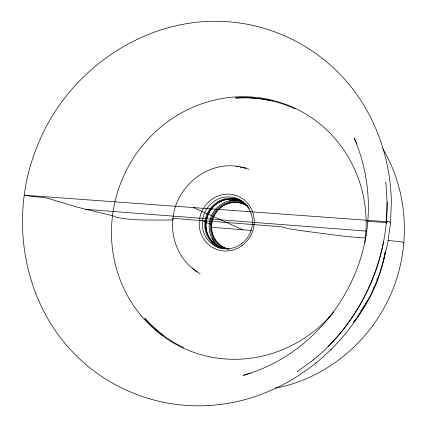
<?xml version="1.0" encoding="UTF-8"?>
<svg xmlns="http://www.w3.org/2000/svg" width="427" height="427" viewBox="0 0 427 427"><rect width="100%" height="100%" fill="white"/><g stroke="black" fill="none" stroke-linecap="round" stroke-linejoin="round"><path stroke-width="0.64" d="M387.102 202.088C387.967 262.349 360.11 322.059 313.226 359.956L313.509 359.742L297.368 371.538L297.71 371.287M250.217 373.283L243.342 375.301C311.299 356.337 361.861 292.004 367.727 222.195L368.127 221.709A6.314 0.737 5 0 1 370.476 221.576L384.273 222.424A4.628 0.544 4.9 0 0 386.045 222.323L386.387 222.2L387.134 202.425L385.853 182.441L385.885 182.841M367.727 222.195C370.156 193.634 365.672 164.544 354.186 138.247L355.536 141.129M383.286 261.644L385.437 251.023M383.595 241.73C375.877 281.222 356.353 318.184 327.952 346.708M382.976 262.621L387.791 242.782L390.582 222.659L391.345 201.966C390.662 162.804 378.301 123.873 355.136 92.184L355.002 92.008C326.292 52.927 280.913 26.816 232.587 22.193L232.459 22.177C149.599 13.493 68.475 68.197 38.019 144.39C8.156 214.397 21.542 302.225 76.716 356.07L76.812 356.155C111.207 390.23 160.141 408.442 208.435 405.554L208.664 405.533C275.42 401.764 336.609 359.15 367.498 300.496M386.387 222.2L386.43 221.789L388.02 221.81M353.3 322.46L354.832 320.426M356.748 317.88L359.817 313.808M328.715 317.731L333.711 312.004M330.904 349.761L331.235 349.462M315.841 363.292L316.258 362.913M389.947 222.873C391.858 222.237 389.136 221.725 388.399 221.843L24.227 195.192L24.531 195.342M275.271 388.143C327.61 378.445 372.424 339.748 392.317 290.728C410.854 245.552 408.089 192.027 383.366 149.706L382.651 148.617M173.255 219.825L169.273 219.99A373.027 41.045 9 0 1 153.25 220.038L141.3 219.916A60.57 5.732 7.2 0 1 138.033 219.83L127.481 219.019A15.473 1.414 6.9 0 1 123.104 218.448L119.656 217.898A11.209 1.019 6.9 0 1 114.452 216.537L114.148 216.281A10.264 0.929 7.1 0 0 113.844 216.137L111.324 215.432A28.198 2.647 6.9 0 1 110.331 215.208L79.187 207.661L46.41 197.947A5.551 0.555 7.6 0 0 43.266 197.445L32.078 196.473A4.04 0.406 7.7 0 1 29.767 196.1L25.487 195.219M252.341 224.73L254.086 224.613M365.667 237.786L364.658 237.802A17.064 1.681 5.3 0 1 360.74 237.732L347.893 236.659A67.744 7.083 5.2 0 1 342.95 236.072L324.056 233.665A473.986 73.305 3.4 0 1 298.185 230.206L288.599 228.691L281.644 226.774L172.94 218.341C170.763 236.366 177.44 255.383 191.216 267.387L195.609 270.857L200.156 273.744M403.494 242.766L403.942 242.701L402.709 242.13A6.971 0.657 5.1 0 0 399.667 241.613L390.844 240.759A5.252 0.502 5.1 0 1 388.581 240.385L387.929 240.214M385.736 223.027L386.771 223.049M85.277 209.315L366.313 231.103M211.659 227.281L251.503 230.505M236.553 166.567L238.346 166.76M199.425 220.327L202.435 220.812L206.054 222.061L206.054 222.44L209.315 223.791L211.733 224.18M272.81 100.847L260.716 98.664L248.487 97.714L235.507 98.013C255.928 96.657 276.595 100.377 295.222 108.869M240.145 166.952L245.44 168.067L243.993 167.715M248.936 169.289L243.806 167.646L238.325 166.498C206.817 161.022 175.833 187.111 172.946 218.362L173.095 218.448M193.362 207.533L242.782 229.801M183.658 347.701C168.916 340.559 155.663 330.546 144.732 318.339L153.779 327.717L163.189 335.611M195.785 270.948L197.002 271.796L192.753 268.444M365.88 236.04L365.592 235.768L366.008 235.619A30.76 3.106 5.4 0 0 366.136 235.56M356.075 142.282L356.887 144.006M332.318 313.749A132.285 126.317 -65.7 0 1 127.065 294.924A132.285 126.317 -65.7 0 1 216.548 99.603A132.285 126.317 -65.7 0 1 364.743 242.974M220.876 248.263A25.914 24.675 -65.7 0 1 207.618 212.833A25.914 24.675 -65.7 0 1 243.769 202.184M228.562 248.845A25.102 23.901 -65.7 0 1 208.557 212.956A25.102 23.901 -65.7 0 1 249.208 208.467M228.76 248.914A25.081 23.885 -65.7 0 1 208.371 213.863A25.081 23.885 -65.7 0 1 248.317 207.207M219.414 247.943A26.159 24.921 -65.7 0 1 211.589 241.682M207.074 233.275A26.159 24.921 -65.7 0 1 224.735 199.622M232.4 198.555A26.159 24.921 -65.7 0 1 239.958 199.927M219.515 247.174A25.817 24.633 -65.7 0 1 211.445 215.907A25.817 24.633 -65.7 0 1 239.995 200.775M224.57 248.61A24.643 23.512 -65.7 0 1 212.694 215.816A24.643 23.512 -65.7 0 1 245.466 204.037M228.178 248.957A23.837 22.748 -65.7 0 1 213.351 216.751A23.837 22.748 -65.7 0 1 247.158 205.963M228.509 249.069A23.805 22.716 -65.7 0 1 213.697 216.905A23.805 22.716 -65.7 0 1 247.457 206.134M217.402 245.674A26.261 25.065 -65.7 0 1 212.15 238.421M229.134 201.09A26.261 25.065 -65.7 0 1 238.645 200.354M377.591 277.998A147.443 141.123 -65.7 0 1 376.902 279.845M374.185 286.544A147.443 141.123 -65.7 0 1 373.39 288.353M363.847 306.34A147.443 141.123 -65.7 0 1 362.801 308.006M361.733 309.66A147.443 141.123 -65.7 0 1 361.007 310.76M385.159 252.741A148.393 142.02 -65.7 0 1 357.81 316.62M356.63 318.211A148.393 142.02 -65.7 0 1 354.218 321.344M382.96 261.527A148.932 142.485 -65.7 0 1 358.968 314.427M242.018 245.616A28.673 27.264 -65.7 0 0 238.917 196.617A28.673 27.264 -65.7 0 0 199.297 225.493A28.673 27.264 -65.7 0 0 242.018 245.616M241.303 243.908A26.17 24.894 -65.7 0 0 238.517 199.174A26.17 24.894 -65.7 0 0 202.318 225.499A26.17 24.894 -65.7 0 0 241.303 243.908"/></g></svg>
